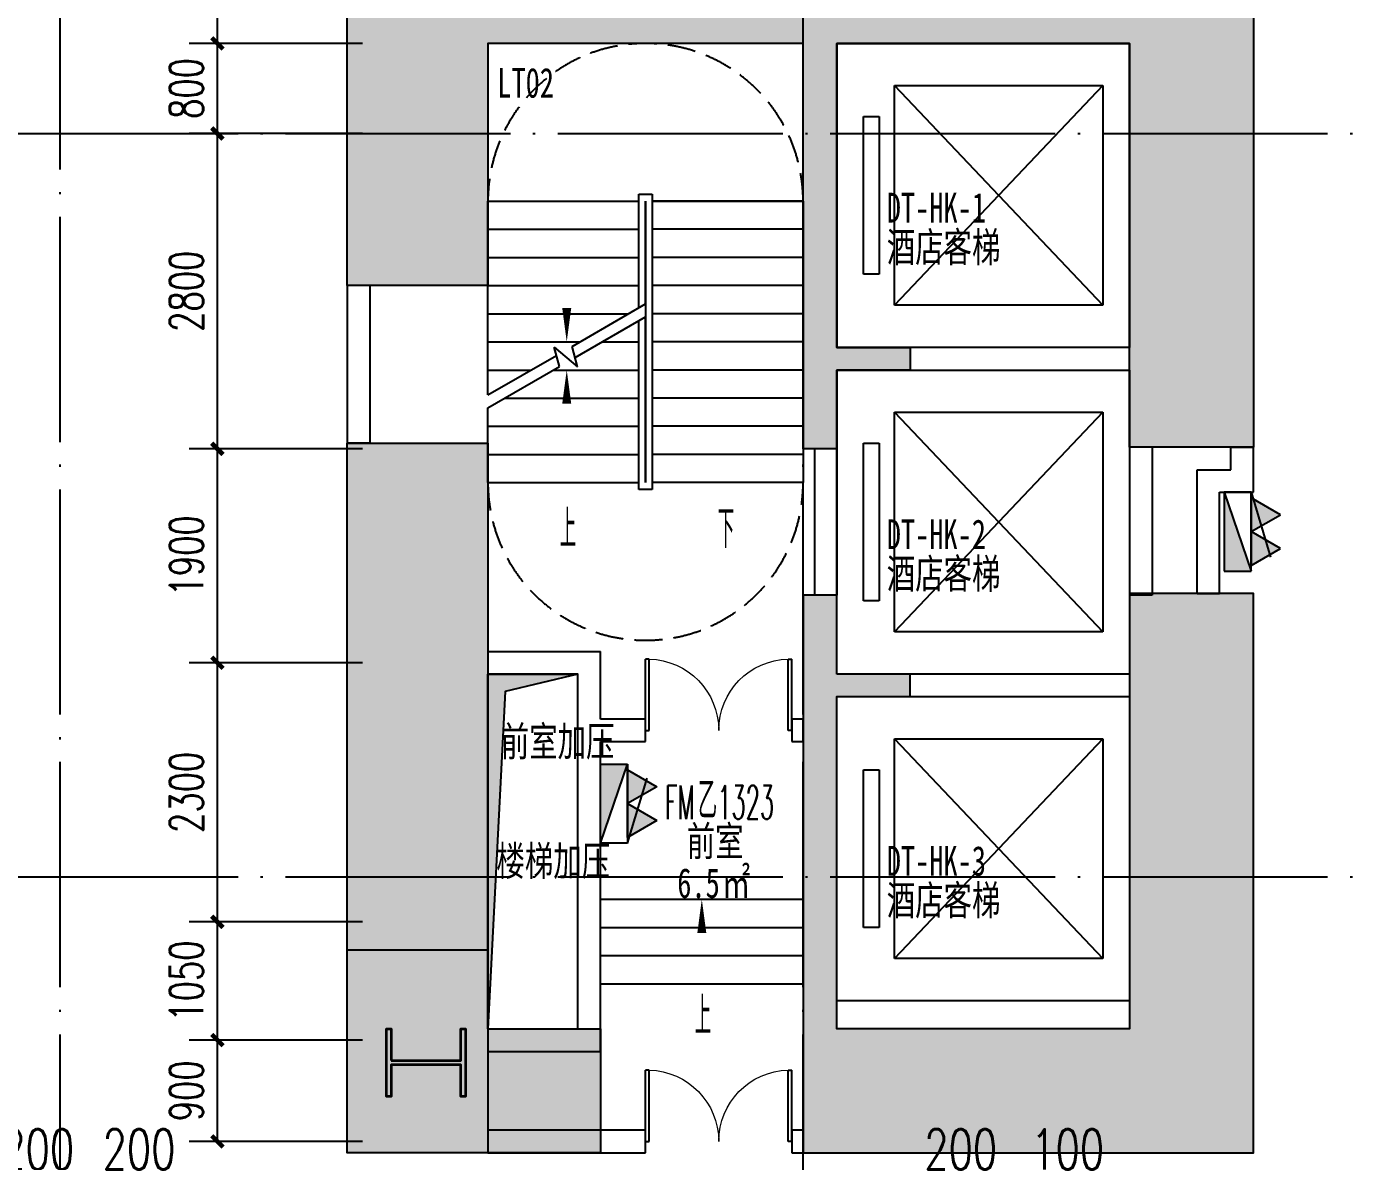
# Model space of a CAD drawing. Header units: millimetres. Extents: x 11476074 to 24729458, y -1239991 to 2813188.
# Drawn here: x 12584297 to 12596069, y 373185 to 383263 of the extents above; entities that cross this region are included whole.
import ezdxf

# ---------------------------------------------------------------- set-up
doc = ezdxf.new("R2010")
doc.units = ezdxf.units.MM
doc.header["$LTSCALE"] = 1000
doc.linetypes.add('DASH', pattern=[0.35, 0.25, -0.1])
doc.linetypes.add('DOTE', pattern=[2.42, 2, -0.2, 0.02, -0.2])
for name, color, linetype in [('#s-灭火器', 20, 'Continuous'), ('20230726 电气提资', 3, 'Continuous'), ('A-ANNO-DIMS', 3, 'Continuous'), ('A-ANNO-SYMB', 3, 'Continuous'), ('A-ANNO-TEXT', 7, 'Continuous'), ('A-AXIS', 18, 'DOTE'), ('A-FLOR-EVTR', 2, 'Continuous'), ('A-FLOR-STRS', 1, 'Continuous'), ('A-WALL', 5, 'Continuous'), ('DIM_SYMB', 3, 'Continuous'), ('DOOR_FIRE', 1, 'Continuous'), ('DOOR_FIRE_TEXT', 7, 'Continuous'), ('EQUIP_消火栓', 7, 'Continuous'), ('G-RCQ-CONLine', 5, 'Continuous'), ('G-RCZ-CONLine', 5, 'Continuous'), ('GZDI-J建筑-楼板开洞', 251, 'Continuous'), ('PUB_DIM', 3, 'Continuous'), ('PUB_HATCH', 8, 'Continuous'), ('PUB_TEXT', 7, 'Continuous'), ('STAIR', 2, 'Continuous'), ('排水沟', 133, 'Continuous')]:
    doc.layers.add(name, color=color, linetype=linetype)
doc.layers.add('钢柱', color=51, linetype='Continuous', lineweight=35)
doc.layers.get('20230726 电气提资').off()
doc.styles.add('_TCH_DIM', font='SIMPLEX.shx', dxfattribs={"width": 0.6, "bigfont": 'GBCBIG.shx'})
doc.styles.add('_TCH_DIM_T3', font='SIMPLEX', dxfattribs={"width": 0.705882, "bigfont": 'GBCBIG'})
doc.styles.add('_TCH_WINDOW', font='SIMPLEX', dxfattribs={"width": 0.7, "bigfont": 'GBCBIG'})
doc.styles.add('TITXV', font='', dxfattribs={"width": 0.7})
doc.styles.get('TITXV').set_extended_font_data('SimSun')
doc.dimstyles.new('_TCH_ARCH&&100', dxfattribs={"dimtxt": 297.5, "dimasz": 100, "dimexe": 250, "dimexo": 300, "dimgap": 126.25, "dimtad": 1, "dimdec": 0, "dimzin": 0, "dimdsep": 46, "dimtxsty": '_TCH_DIM_T3', "dimblk": 'ARCHTICK', "dimcen": 0.09, "dimclrt": 7, "dimazin": 2, "dimtfac": 1, "dimtdec": 0, "dimtix": 1, "dimtmove": 2, "dimatfit": 3, "dimfxl": 0, "dimtolj": 1, "dimtzin": 0, "dimarcsym": 0})
doc.dimstyles.new('_TCH_ARCH&&120', dxfattribs={"dimtxt": 357, "dimasz": 120, "dimexe": 300, "dimexo": 360, "dimgap": 151.5, "dimtad": 1, "dimdec": 0, "dimzin": 0, "dimdsep": 46, "dimtxsty": '_TCH_DIM_T3', "dimblk": 'ARCHTICK', "dimcen": 0.09, "dimclrt": 7, "dimazin": 2, "dimtfac": 1, "dimtdec": 0, "dimtix": 1, "dimtmove": 2, "dimatfit": 3, "dimfxl": 0, "dimtolj": 1, "dimtzin": 0, "dimarcsym": 0})

# ---------------------------------------------------------------- blocks, each defined once
blk = doc.blocks.new('A$C74AF65BF')
at = {"layer": 'PUB_HATCH'}
h = blk.add_hatch(color=256, dxfattribs=at)
h.dxf.hatch_style = 1
h.paths.add_polyline_path([(-7000, -4600), (-7000, -5400), (-5400, -5400), (-5400, -4600)])
h.paths.add_polyline_path([(-7000, -11200), (-7000, -12000), (-5400, -12000), (-5400, -11200)])
h.paths.add_polyline_path([(-7000, -17800), (-7000, -18600), (-5400, -18600), (-5400, -17800)])
h.paths.add_polyline_path([(9400, -33850), (9400, -32050), (10550, -32050), (10550, -33850)])
h.paths.add_polyline_path([(9400, -10950), (9400, -9150), (10550, -9150), (10550, -10950)])
h.paths.add_polyline_path([(22350, -33850), (22350, -32050), (23600, -32050), (23600, -33850)])
h.paths.add_polyline_path([(22350, -10950), (22350, -9150), (23600, -9150), (23600, -10950)])
h.paths.add_polyline_path([(-7000, -24400), (-7000, -25200), (-5400, -25200), (-5400, -24400)])
h.paths.add_polyline_path([(-7000, -31000), (-7000, -31800), (-5400, -31800), (-5400, -31000)])
h.paths.add_polyline_path([(-7000, -37600), (-7000, -38400), (-5400, -38400), (-5400, -37600)])
h.paths.add_polyline_path([(38400, -4600), (38400, -5400), (40000, -5400), (40000, -4600)])
h.paths.add_polyline_path([(38400, -11200), (38400, -12000), (40000, -12000), (40000, -11200)])
h.paths.add_polyline_path([(38400, -17800), (38400, -18600), (40000, -18600), (40000, -17800)])
h.paths.add_polyline_path([(38400, -24400), (38400, -25200), (40000, -25200), (40000, -24400)])
h.paths.add_polyline_path([(38400, -31000), (38400, -31800), (40000, -31800), (40000, -31000)])
h.paths.add_polyline_path([(38400, -37600), (38400, -38400), (40000, -38400), (40000, -37600)])
h.paths.add_polyline_path([(33400, -41900), (32600, -41900), (32600, -43500), (33400, -43500)])
h.paths.add_polyline_path([(26800, -41900), (26000, -41900), (26000, -43500), (26800, -43500)])
h.paths.add_polyline_path([(20200, -41900), (19400, -41900), (19400, -43500), (20200, -43500)])
h.paths.add_polyline_path([(13600, -41900), (12800, -41900), (12800, -43500), (13600, -43500)])
h.paths.add_polyline_path([(7000, -41900), (6200, -41900), (6200, -43500), (7000, -43500)])
h.paths.add_polyline_path([(400, -41900), (-400, -41900), (-400, -43500), (400, -43500)])
h.paths.add_polyline_path([(33400, 500), (32600, 500), (32600, -1100), (33400, -1100)])
h.paths.add_polyline_path([(26800, 500), (26000, 500), (26000, -1100), (26800, -1100)])
h.paths.add_polyline_path([(20200, 500), (19400, 500), (19400, -1100), (20200, -1100)])
h.paths.add_polyline_path([(13600, 500), (12800, 500), (12800, -1100), (13600, -1100)])
h.paths.add_polyline_path([(7000, 500), (6200, 500), (6200, -1100), (7000, -1100)])
h.paths.add_polyline_path([(10550, -28150), (9400, -28150), (9400, -29750), (10550, -29750)])
h.paths.add_polyline_path([(400, 500), (-400, 500), (-400, -1100), (400, -1100)])
h = blk.add_hatch(color=256, dxfattribs=at)
h.dxf.hatch_style = 1
h.paths.add_polyline_path([(25800, -10250), (29300, -10250), (29300, -12850), (30400, -12850), (30400, -9150), (25800, -9150)])
h.paths.add_polyline_path([(25100, -10250), (25100, -9150), (22350, -9150), (22350, -12850), (23600, -12850), (23600, -10250)])
h.paths.add_polyline_path([(6800, -32750), (3700, -32750), (3700, -29000), (2600, -29000), (2600, -33850), (6800, -33850)])
h.paths.add_polyline_path([(3700, -12850), (3700, -10250), (9400, -10250), (9400, -12850), (10550, -12850), (10550, -9150), (2600, -9150), (2600, -12850)])
h.paths.add_polyline_path([(4700, -26150), (3700, -26150), (3700, -27500), (2600, -27500), (2600, -22750), (3700, -22750), (3700, -25850), (4700, -25850)])
h.paths.add_polyline_path([(6800, -30400), (6800, -32750), (6500, -32750), (6500, -30400)], flags=17)
h.paths.add_polyline_path([(26700, -29600), (26700, -28900), (26400, -28900), (26400, -33850), (30400, -33850), (30400, -28885), (29300, -28885), (29300, -32750), (26700, -32750), (26700, -29800), (27350, -29800), (27350, -29600)])
h.paths.add_polyline_path([(22350, -19850), (23600, -19850), (23600, -19250), (30400, -19250), (30400, -15950), (29300, -15950), (29300, -18850), (23600, -18850), (23600, -15950), (22350, -15950)])
h.paths.add_polyline_path([(9400, -18950), (9400, -20950), (10550, -20950), (10550, -15950), (9400, -15950), (9400, -18550), (3700, -18550), (3700, -15950), (2600, -15950), (2600, -18950)])
h.paths.add_polyline_path([(9400, -32750), (9400, -31050), (10550, -31050), (10550, -33850), (8400, -33850), (8400, -32750)])
h.paths.add_polyline_path([(24600, -33850), (22350, -33850), (22350, -27550), (23600, -27550), (23600, -32750), (24600, -32750)])
h.paths.add_polyline_path([(6800, -29050), (6500, -29050), (6500, -25150), (6700, -25150), (6700, -25850), (9400, -25850), (9400, -22450), (10550, -22450), (10550, -26850), (9400, -26850), (9400, -26150), (6800, -26150)])
h.paths.add_polyline_path([(30400, -21950), (30400, -27585), (29300, -27585), (29300, -24000), (26700, -24000), (26700, -26700), (27350, -26700), (27350, -26900), (26700, -26900), (26700, -27600), (26400, -27600), (26400, -24000), (23600, -24000), (23600, -26150), (22350, -26150), (22350, -21550), (23600, -21550), (23600, -23700), (29300, -23700), (29300, -21950)])
at = {"layer": 'G-RCQ-CONLine', "linetype": 'Continuous'}
blk.add_lwpolyline([(30400, -21950), (30400, -27585), (29300, -27585), (29300, -24000), (26700, -24000), (26700, -26700), (27350, -26700), (27350, -26900), (26700, -26900), (26700, -27600), (26400, -27600), (26400, -24000), (23600, -24000), (23600, -26150), (22350, -26150), (22350, -21550), (23600, -21550), (23600, -23700), (29300, -23700), (29300, -21950), (30400, -21950)], dxfattribs=at)
at = {"layer": 'G-RCQ-CONLine'}
blk.add_lwpolyline([(24600, -33850), (22350, -33850), (22350, -27550), (23600, -27550), (23600, -32750), (24600, -32750), (24600, -33850)], dxfattribs=at)
at = {"layer": 'G-RCQ-CONLine', "linetype": 'Continuous'}
blk.add_lwpolyline([(26700, -29600), (26700, -28900), (26400, -28900), (26400, -33850), (30400, -33850), (30400, -28885), (29300, -28885), (29300, -32750), (26700, -32750), (26700, -29800), (27350, -29800), (27350, -29600)], close=True, dxfattribs=at)
at = {"layer": 'G-RCZ-CONLine', "color": 2}
blk.add_lwpolyline([(22350, -33850), (22350, -32050), (23600, -32050), (23600, -33850)], close=True, dxfattribs=at)
at = {"layer": '钢柱', "color": 2}
blk.add_lwpolyline([(22740, -33030), (23360, -33030), (23360, -32750), (23400, -32750), (23400, -33350), (23360, -33350), (23360, -33070), (22740, -33070), (22740, -33350), (22700, -33350), (22700, -32750), (22740, -32750)], close=True, dxfattribs=at)
blk = doc.blocks.new('灭火器')
at = {"layer": '#s-灭火器', "ltscale": 1000}
for points in [[(292444, 59707), (292144, 59707), (292294, 59447)], [(292744, 59707), (292444, 59707), (292594, 59447)]]:
    blk.add_hatch(color=256, dxfattribs=at).paths.add_polyline_path(points)
for points in [[(292294, 59447), (292444, 59707), (292144, 59707)], [(292594, 59447), (292744, 59707), (292444, 59707)]]:
    blk.add_lwpolyline(points, close=True, dxfattribs=at)
blk = doc.blocks.new('$TWTSYS$00000508')
for p, q in [((-0.5, 0.5), (0.324, 1.224)), ((-0.5, 0.5), (-0.5, -0.5)), ((-0.5, -0.5), (0.5, 0.5)), ((0.5, 0.5), (-0.5, 0.5)), ((0.5, -0.5), (0.5, 0.5)), ((-0.5, -0.5), (0.5, -0.5))]:
    blk.add_line(p, q)
blk.add_solid([(0.5, -0.5), (0.5, 0.5), (-0.5, -0.5)])
blk = doc.blocks.new('消火栓')
at = {"layer": '#s-灭火器', "rotation": 180}
blk.add_blockref('灭火器', (12864422, 734932), dxfattribs=at)
at = {"layer": 'EQUIP_消火栓', "xscale": 700, "yscale": 240, "zscale": 700}
blk.add_blockref('$TWTSYS$00000508', (12571978, 675105), dxfattribs=at)
blk = doc.blocks.new('A$C747B5AC2')
at = {"rotation": 270}
blk.add_blockref('消火栓', (-601575, 12307897), dxfattribs=at)
at = {"xscale": -1, "rotation": 270}
blk.add_blockref('消火栓', (-607115, -12838474), dxfattribs=at)
blk = doc.blocks.new('qlzw')
at = {"layer": 'A-AXIS'}
for p, q in [((12451166.8, 979989.8, 0), (12451166.8, 1082989.8)), ((12457766.8, 979989.8, 0), (12457766.8, 1082989.8)), ((12416866.8, 1014189.8), (12486866.8, 1014189.8)), ((12416866.8, 1007589.8), (12486866.8, 1007589.8))]:
    blk.add_line(p, q, dxfattribs=at)
blk = doc.blocks.new('_ArchTick')
at = {"color": 0, "linetype": 'ByBlock', "const_width": 0.4}
blk.add_lwpolyline([(-0.5, -0.5), (0.5, 0.5)], dxfattribs=at)
blk = doc.blocks.new('*D5019')
at = {"layer": 'Defpoints', "color": 0, "transparency": 16777216}
for p in [(12584497, 372543), (12584297, 371563), (12584497, 371563)]:
    blk.add_point(p, dxfattribs=at)
at = {"layer": 'PUB_DIM', "color": 0, "lineweight": -2, "transparency": 16777216}
for p, q in [((12584297, 371923), (12584297, 372843)), ((12584497, 371923), (12584497, 372843)), ((12584297, 372543), (12584177, 372543)), ((12584297, 372543), (12584497, 372543)), ((12584497, 372543), (12584617, 372543))]:
    blk.add_line(p, q, dxfattribs=at)
at = {"layer": 'PUB_DIM', "color": 0, "lineweight": -2, "transparency": 16777216, "xscale": 120, "yscale": 120, "zscale": 120}
blk.add_blockref('_ArchTick', (12584297, 372543), dxfattribs=at)
at = {"layer": 'PUB_DIM', "color": 0, "lineweight": -2, "transparency": 16777216, "xscale": 120, "yscale": 120, "zscale": 120, "rotation": 180}
blk.add_blockref('_ArchTick', (12584497, 372543), dxfattribs=at)
at = {"layer": 'PUB_DIM', "color": 7, "transparency": 16777216, "insert": (12584397, 373293), "char_height": 357, "attachment_point": 5, "style": '_TCH_DIM_T3'}
blk.add_mtext('\\A1;200', dxfattribs=at)
blk = doc.blocks.new('*D5021')
at = {"layer": 'Defpoints', "color": 0, "transparency": 16777216}
for p in [(12585397, 372543), (12585197, 371563), (12585397, 371563)]:
    blk.add_point(p, dxfattribs=at)
at = {"layer": 'PUB_DIM', "color": 0, "lineweight": -2, "transparency": 16777216}
for p, q in [((12585197, 371923), (12585197, 372843)), ((12585397, 371923), (12585397, 372843)), ((12585197, 372543), (12585077, 372543)), ((12585197, 372543), (12585397, 372543)), ((12585397, 372543), (12585517, 372543))]:
    blk.add_line(p, q, dxfattribs=at)
at = {"layer": 'PUB_DIM', "color": 0, "lineweight": -2, "transparency": 16777216, "xscale": 120, "yscale": 120, "zscale": 120}
blk.add_blockref('_ArchTick', (12585197, 372543), dxfattribs=at)
at = {"layer": 'PUB_DIM', "color": 0, "lineweight": -2, "transparency": 16777216, "xscale": 120, "yscale": 120, "zscale": 120, "rotation": 180}
blk.add_blockref('_ArchTick', (12585397, 372543), dxfattribs=at)
at = {"layer": 'PUB_DIM', "color": 7, "transparency": 16777216, "insert": (12585297, 373293), "char_height": 357, "attachment_point": 5, "style": '_TCH_DIM_T3'}
blk.add_mtext('\\A1;200', dxfattribs=at)
blk = doc.blocks.new('*D5029')
at = {"layer": 'Defpoints', "color": 0, "transparency": 16777216}
for p in [(12592697, 372543), (12592497, 371563), (12592697, 371563)]:
    blk.add_point(p, dxfattribs=at)
at = {"layer": 'PUB_DIM', "color": 0, "lineweight": -2, "transparency": 16777216}
for p, q in [((12592497, 371923), (12592497, 372843)), ((12592697, 371923), (12592697, 372843)), ((12592497, 372543), (12592377, 372543)), ((12592497, 372543), (12592697, 372543)), ((12592697, 372543), (12592817, 372543))]:
    blk.add_line(p, q, dxfattribs=at)
at = {"layer": 'PUB_DIM', "color": 0, "lineweight": -2, "transparency": 16777216, "xscale": 120, "yscale": 120, "zscale": 120}
blk.add_blockref('_ArchTick', (12592497, 372543), dxfattribs=at)
at = {"layer": 'PUB_DIM', "color": 0, "lineweight": -2, "transparency": 16777216, "xscale": 120, "yscale": 120, "zscale": 120, "rotation": 180}
blk.add_blockref('_ArchTick', (12592697, 372543), dxfattribs=at)
at = {"layer": 'PUB_DIM', "color": 7, "transparency": 16777216, "insert": (12592597, 373293), "char_height": 357, "attachment_point": 5, "style": '_TCH_DIM_T3'}
blk.add_mtext('\\A1;200', dxfattribs=at)
blk = doc.blocks.new('*D5031')
at = {"layer": 'Defpoints', "color": 0, "transparency": 16777216}
for p in [(12593597, 372543), (12593497, 371563), (12593597, 371563)]:
    blk.add_point(p, dxfattribs=at)
at = {"layer": 'PUB_DIM', "color": 0, "lineweight": -2, "transparency": 16777216}
for p, q in [((12593497, 371923), (12593497, 372843)), ((12593597, 371923), (12593597, 372843)), ((12593497, 372543), (12593377, 372543)), ((12593497, 372543), (12593597, 372543)), ((12593597, 372543), (12593717, 372543))]:
    blk.add_line(p, q, dxfattribs=at)
at = {"layer": 'PUB_DIM', "color": 0, "lineweight": -2, "transparency": 16777216, "xscale": 120, "yscale": 120, "zscale": 120}
blk.add_blockref('_ArchTick', (12593497, 372543), dxfattribs=at)
at = {"layer": 'PUB_DIM', "color": 0, "lineweight": -2, "transparency": 16777216, "xscale": 120, "yscale": 120, "zscale": 120, "rotation": 180}
blk.add_blockref('_ArchTick', (12593597, 372543), dxfattribs=at)
at = {"layer": 'PUB_DIM', "color": 7, "transparency": 16777216, "insert": (12593547, 373293), "char_height": 357, "attachment_point": 5, "style": '_TCH_DIM_T3'}
blk.add_mtext('\\A1;100', dxfattribs=at)
blk = doc.blocks.new('*D5277')
at = {"layer": 'A-ANNO-DIMS', "color": 0, "lineweight": -2, "transparency": 16777216}
for p, q in [((12587281, 374263), (12585743, 374263)), ((12585993, 373363), (12585993, 374263)), ((12587281, 373363), (12585743, 373363))]:
    blk.add_line(p, q, dxfattribs=at)
at = {"layer": 'Defpoints', "color": 0, "transparency": 16777216}
for p in [(12585993, 374263), (12587581, 374263), (12587581, 373363)]:
    blk.add_point(p, dxfattribs=at)
at = {"layer": 'A-ANNO-DIMS', "color": 0, "lineweight": -2, "transparency": 16777216, "xscale": 100, "yscale": 100, "zscale": 100}
for p, rotation in [((12585993, 374263), 90), ((12585993, 373363), 270)]:
    blk.add_blockref('_ArchTick', p, dxfattribs=dict(at, rotation=rotation))
at = {"layer": 'A-ANNO-DIMS', "color": 7, "transparency": 16777216, "insert": (12585718, 373813), "char_height": 297.5, "attachment_point": 5, "rotation": 90, "style": '_TCH_DIM_T3'}
blk.add_mtext('\\A1;900', dxfattribs=at)
blk = doc.blocks.new('*D5278')
at = {"layer": 'A-ANNO-DIMS', "color": 0, "lineweight": -2, "transparency": 16777216}
for p, q in [((12587281, 375313), (12585743, 375313)), ((12585993, 374263), (12585993, 375313)), ((12587281, 374263), (12585743, 374263))]:
    blk.add_line(p, q, dxfattribs=at)
at = {"layer": 'Defpoints', "color": 0, "transparency": 16777216}
for p in [(12585993, 375313), (12587581, 375313), (12587581, 374263)]:
    blk.add_point(p, dxfattribs=at)
at = {"layer": 'A-ANNO-DIMS', "color": 0, "lineweight": -2, "transparency": 16777216, "xscale": 100, "yscale": 100, "zscale": 100}
for p, rotation in [((12585993, 375313), 90), ((12585993, 374263), 270)]:
    blk.add_blockref('_ArchTick', p, dxfattribs=dict(at, rotation=rotation))
at = {"layer": 'A-ANNO-DIMS', "color": 7, "transparency": 16777216, "insert": (12585718, 374788), "char_height": 297.5, "attachment_point": 5, "rotation": 90, "style": '_TCH_DIM_T3'}
blk.add_mtext('\\A1;1050', dxfattribs=at)
blk = doc.blocks.new('*D5279')
at = {"layer": 'A-ANNO-DIMS', "color": 0, "lineweight": -2, "transparency": 16777216}
for p, q in [((12587281, 377613), (12585743, 377613)), ((12585993, 375313), (12585993, 377613)), ((12587281, 375313), (12585743, 375313))]:
    blk.add_line(p, q, dxfattribs=at)
at = {"layer": 'Defpoints', "color": 0, "transparency": 16777216}
for p in [(12585993, 377613), (12587581, 377613), (12587581, 375313)]:
    blk.add_point(p, dxfattribs=at)
at = {"layer": 'A-ANNO-DIMS', "color": 0, "lineweight": -2, "transparency": 16777216, "xscale": 100, "yscale": 100, "zscale": 100}
for p, rotation in [((12585993, 377613), 90), ((12585993, 375313), 270)]:
    blk.add_blockref('_ArchTick', p, dxfattribs=dict(at, rotation=rotation))
at = {"layer": 'A-ANNO-DIMS', "color": 7, "transparency": 16777216, "insert": (12585718, 376463), "char_height": 297.5, "attachment_point": 5, "rotation": 90, "style": '_TCH_DIM_T3'}
blk.add_mtext('\\A1;2300', dxfattribs=at)
blk = doc.blocks.new('*D5280')
at = {"layer": 'A-ANNO-DIMS', "color": 0, "lineweight": -2, "transparency": 16777216}
for p, q in [((12587281, 379513), (12585743, 379513)), ((12585993, 377613), (12585993, 379513)), ((12587281, 377613), (12585743, 377613))]:
    blk.add_line(p, q, dxfattribs=at)
at = {"layer": 'Defpoints', "color": 0, "transparency": 16777216}
for p in [(12585993, 379513), (12587581, 379513), (12587581, 377613)]:
    blk.add_point(p, dxfattribs=at)
at = {"layer": 'A-ANNO-DIMS', "color": 0, "lineweight": -2, "transparency": 16777216, "xscale": 100, "yscale": 100, "zscale": 100}
for p, rotation in [((12585993, 379513), 90), ((12585993, 377613), 270)]:
    blk.add_blockref('_ArchTick', p, dxfattribs=dict(at, rotation=rotation))
at = {"layer": 'A-ANNO-DIMS', "color": 7, "transparency": 16777216, "insert": (12585718, 378563), "char_height": 297.5, "attachment_point": 5, "rotation": 90, "style": '_TCH_DIM_T3'}
blk.add_mtext('\\A1;1900', dxfattribs=at)
blk = doc.blocks.new('*D5281')
at = {"layer": 'A-ANNO-DIMS', "color": 0, "lineweight": -2, "transparency": 16777216}
for p, q in [((12587281, 382313), (12585743, 382313)), ((12585993, 379513), (12585993, 382313)), ((12587281, 379513), (12585743, 379513))]:
    blk.add_line(p, q, dxfattribs=at)
at = {"layer": 'Defpoints', "color": 0, "transparency": 16777216}
for p in [(12585993, 382313), (12587581, 382313), (12587581, 379513)]:
    blk.add_point(p, dxfattribs=at)
at = {"layer": 'A-ANNO-DIMS', "color": 0, "lineweight": -2, "transparency": 16777216, "xscale": 100, "yscale": 100, "zscale": 100}
for p, rotation in [((12585993, 382313), 90), ((12585993, 379513), 270)]:
    blk.add_blockref('_ArchTick', p, dxfattribs=dict(at, rotation=rotation))
at = {"layer": 'A-ANNO-DIMS', "color": 7, "transparency": 16777216, "insert": (12585718, 380913), "char_height": 297.5, "attachment_point": 5, "rotation": 90, "style": '_TCH_DIM_T3'}
blk.add_mtext('\\A1;2800', dxfattribs=at)
blk = doc.blocks.new('*D5282')
at = {"layer": 'A-ANNO-DIMS', "color": 0, "lineweight": -2, "transparency": 16777216}
for p, q in [((12587281, 383113), (12585743, 383113)), ((12585993, 382313), (12585993, 383113)), ((12587281, 382313), (12585743, 382313))]:
    blk.add_line(p, q, dxfattribs=at)
at = {"layer": 'Defpoints', "color": 0, "transparency": 16777216}
for p in [(12585993, 383113), (12587581, 383113), (12587581, 382313)]:
    blk.add_point(p, dxfattribs=at)
at = {"layer": 'A-ANNO-DIMS', "color": 0, "lineweight": -2, "transparency": 16777216, "xscale": 100, "yscale": 100, "zscale": 100}
for p, rotation in [((12585993, 383113), 90), ((12585993, 382313), 270)]:
    blk.add_blockref('_ArchTick', p, dxfattribs=dict(at, rotation=rotation))
at = {"layer": 'A-ANNO-DIMS', "color": 7, "transparency": 16777216, "insert": (12585718, 382713), "char_height": 297.5, "attachment_point": 5, "rotation": 90, "style": '_TCH_DIM_T3'}
blk.add_mtext('\\A1;800', dxfattribs=at)
blk = doc.blocks.new('*D5283')
at = {"layer": 'A-ANNO-DIMS', "color": 0, "lineweight": -2, "transparency": 16777216}
for p, q in [((12587281, 385163), (12585743, 385163)), ((12585993, 383113), (12585993, 385163)), ((12587281, 383113), (12585743, 383113))]:
    blk.add_line(p, q, dxfattribs=at)
at = {"layer": 'Defpoints', "color": 0, "transparency": 16777216}
for p in [(12585993, 385163), (12587581, 385163), (12587581, 383113)]:
    blk.add_point(p, dxfattribs=at)
at = {"layer": 'A-ANNO-DIMS', "color": 0, "lineweight": -2, "transparency": 16777216, "xscale": 100, "yscale": 100, "zscale": 100}
for p, rotation in [((12585993, 385163), 90), ((12585993, 383113), 270)]:
    blk.add_blockref('_ArchTick', p, dxfattribs=dict(at, rotation=rotation))
at = {"layer": 'A-ANNO-DIMS', "color": 7, "transparency": 16777216, "insert": (12585718, 384138), "char_height": 297.5, "attachment_point": 5, "rotation": 90, "style": '_TCH_DIM_T3'}
blk.add_mtext('\\A1;2050', dxfattribs=at)
blk = doc.blocks.new('$DorLib2D$00000002')
for p, q in [((-0.5, 0), (-0.5, 0.4875)), ((-0.475, 0.4875), (-0.5, 0.4875)), ((-0.475, 0), (-0.475, 0.4875)), ((0.475, 0), (0.475, 0.4875)), ((0.475, 0.4875), (0.5, 0.4875)), ((0.5, 0), (0.5, 0.4875)), ((-0.5, 0), (-0.475, 0)), ((0.5, 0), (0.475, 0))]:
    blk.add_line(p, q)
at = {"lineweight": 13}
for centre, start, end in [((-0.4875, 0), 0, 88.53072), ((0.4875, 0), 91.46928, 180)]:
    blk.add_arc(centre, 0.4875, start, end, dxfattribs=at)

msp = doc.modelspace()

# ---------------------------------------------------------------- hatches: boundary and pattern name
at = {"layer": 'GZDI-J建筑-楼板开洞'}
h = msp.add_hatch(color=256, dxfattribs=at)
h.dxf.hatch_style = 1
h.paths.add_polyline_path([(12588396.8, 374363.2), (12588396.8, 377513.2), (12589196.8, 377513.2), (12588550.3, 377358.3)])

# ---------------------------------------------------------------- linework, layer by layer
at = {"layer": 'A-ANNO-SYMB'}
msp.add_lwpolyline([(12590296.8, 374763.2, 0, 0, 0), (12590296.8, 375513.2, 0, 80, 0), (12590296.8, 375213.2, 0, 0, 0)], format="xyseb", dxfattribs=at)
at = {"layer": 'A-FLOR-EVTR'}
for p, q in [((12592009.3, 382738.2), (12593859.3, 382738.2)), ((12592009.3, 380788.2), (12592009.3, 382738.2)), ((12592009.3, 382738.2), (12593859.3, 380788.2)), ((12593859.3, 382738.2), (12592009.3, 380788.2)), ((12593859.3, 382738.2), (12593859.3, 380788.2)), ((12591734.3, 382463.2), (12591871.8, 382463.2)), ((12591734.3, 381063.2), (12591734.3, 382463.2)), ((12591871.8, 382463.2), (12591871.8, 381063.2)), ((12591871.8, 381063.2), (12591734.3, 381063.2)), ((12593859.3, 380788.2), (12592009.3, 380788.2)), ((12592009.3, 379838.2), (12593859.3, 379838.2)), ((12592009.3, 377888.2), (12592009.3, 379838.2)), ((12592009.3, 379838.2), (12593859.3, 377888.2)), ((12593859.3, 379838.2), (12592009.3, 377888.2)), ((12593859.3, 379838.2), (12593859.3, 377888.2)), ((12591734.3, 379563.2), (12591871.8, 379563.2)), ((12591734.3, 378163.2), (12591734.3, 379563.2)), ((12591871.8, 379563.2), (12591871.8, 378163.2)), ((12591871.8, 378163.2), (12591734.3, 378163.2)), ((12593859.3, 377888.2), (12592009.3, 377888.2)), ((12592009.3, 376938.2), (12593859.3, 376938.2)), ((12592009.3, 374988.2), (12592009.3, 376938.2)), ((12592009.3, 376938.2), (12593859.3, 374988.2)), ((12593859.3, 376938.2), (12592009.3, 374988.2)), ((12593859.3, 376938.2), (12593859.3, 374988.2)), ((12591734.3, 376663.2), (12591871.8, 376663.2)), ((12591734.3, 375263.2), (12591734.3, 376663.2)), ((12591871.8, 376663.2), (12591871.8, 375263.2)), ((12591871.8, 375263.2), (12591734.3, 375263.2)), ((12593859.3, 374988.2), (12592009.3, 374988.2))]:
    msp.add_line(p, q, dxfattribs=at)
for points in [[(12591496.8, 380413.2), (12591496.8, 383113.2), (12594096.8, 383113.2), (12594096.8, 380413.2)], [(12591496.8, 377513.2), (12591496.8, 380213.2), (12594096.8, 380213.2), (12594096.8, 377513.2)], [(12591496.8, 374613.2), (12591496.8, 377313.2), (12594096.8, 377313.2), (12594096.8, 374613.2)]]:
    msp.add_lwpolyline(points, close=True, dxfattribs=at)
at = {"layer": 'A-FLOR-STRS', "color": 9, "linetype": 'DASH'}
for centre, start, end in [((12589796.8, 381713.2), 0, 180), ((12589796.8, 381713.2), 0, 180), ((12589796.8, 379213.2), 180, 0)]:
    msp.add_arc(centre, 1400, start, end, dxfattribs=at)
at = {"layer": 'A-WALL'}
for p, q in [((12587146.8, 380963.2), (12587146.8, 379563.2)), ((12587346.8, 380963.2), (12587146.8, 380963.2)), ((12587346.8, 380963.2), (12587346.8, 379563.2)), ((12587346.8, 379563.2), (12587146.8, 379563.2)), ((12591296.8, 379513.2), (12591296.8, 378213.2)), ((12591496.8, 379513.2), (12591296.8, 379513.2)), ((12591496.8, 379513.2), (12591496.8, 378213.2)), ((12594096.8, 379528.2), (12594096.8, 378213.2)), ((12594296.8, 379528.2), (12594096.8, 379528.2)), ((12594296.8, 379528.2), (12594296.8, 378213.2)), ((12594996.8, 379328.2), (12594996.8, 379528.2)), ((12594996.8, 379528.2), (12595196.8, 379528.2)), ((12595196.8, 379128.2), (12595196.8, 379528.2)), ((12594696.8, 378228.2), (12594696.8, 379328.2)), ((12594696.8, 379328.2), (12594996.8, 379328.2)), ((12594896.8, 378228.2), (12594896.8, 379128.2)), ((12594896.8, 379128.2), (12595196.8, 379128.2)), ((12594696.8, 378228.2), (12594896.8, 378228.2)), ((12591496.8, 378213.2), (12591296.8, 378213.2)), ((12594296.8, 378213.2), (12594096.8, 378213.2)), ((12588396.8, 377713.2), (12589396.8, 377713.2)), ((12588396.8, 377713.2), (12588396.8, 377513.2)), ((12589396.8, 377113.2), (12589396.8, 377713.2)), ((12588396.8, 377513.2), (12589196.8, 377513.2)), ((12589196.8, 377013.2), (12589196.8, 377513.2)), ((12589796.8, 377113.2), (12589396.8, 377113.2)), ((12589796.8, 376913.2), (12589796.8, 377113.2)), ((12591196.8, 377113.2), (12591096.8, 377113.2)), ((12591096.8, 377113.2), (12591096.8, 376913.2)), ((12591196.8, 376913.2), (12591196.8, 377113.2)), ((12589196.8, 374363.2), (12589196.8, 377013.2)), ((12589396.8, 376913.2), (12589796.8, 376913.2)), ((12589396.8, 374163.2), (12589396.8, 376913.2)), ((12591096.8, 376913.2), (12591196.8, 376913.2)), ((12588396.8, 374363.2), (12589196.8, 374363.2)), ((12588396.8, 374363.2), (12588396.8, 374163.2)), ((12588396.8, 374163.2), (12589396.8, 374163.2)), ((12589796.8, 373463.2), (12588396.8, 373463.2)), ((12588396.8, 373463.2), (12588396.8, 373263.2)), ((12589796.8, 373263.2), (12589796.8, 373463.2)), ((12591196.8, 373463.2), (12591096.8, 373463.2)), ((12591096.8, 373463.2), (12591096.8, 373263.2)), ((12591196.8, 373263.2), (12591196.8, 373463.2)), ((12588396.8, 373263.2), (12589796.8, 373263.2)), ((12591096.8, 373263.2), (12591196.8, 373263.2))]:
    msp.add_line(p, q, dxfattribs=at)
at = {"layer": 'DIM_SYMB'}
for points in [[(12590496.8, 379088.2, 0, 0, 0), (12590496.8, 382413.2, 0, 0, 0), (12589096.8, 382413.2, 0, 0, 0), (12589096.8, 380463.2, 0, 80, 0), (12589096.8, 380763.2, 0, 0, 0)], [(12589096.8, 379088.2, 0, 0, 0), (12589096.8, 380213.2, 0, 80, 0), (12589096.8, 379913.2, 0, 0, 0)]]:
    msp.add_lwpolyline(points, format="xyseb", dxfattribs=at)
at = {"layer": 'GZDI-J建筑-楼板开洞', "color": 30}
for points in [[(12589196.8, 377513.2), (12588396.8, 377513.2), (12588396.8, 374363.2), (12589196.8, 374363.2)], [(12588396.8, 374363.2), (12588396.8, 377513.2), (12589196.8, 377513.2), (12588550.3, 377358.3)]]:
    msp.add_lwpolyline(points, close=True, dxfattribs=at)
at = {"layer": 'STAIR'}
for p, q in [((12591196.8, 383113.2), (12588396.8, 383113.2)), ((12588396.8, 383113.2), (12588396.8, 381713.2)), ((12591196.8, 381713.2), (12591196.8, 383113.2)), ((12589736.8, 380765.5), (12589736.8, 381773.2)), ((12589736.8, 381773.2), (12589856.8, 381773.2)), ((12589856.8, 381773.2), (12589856.8, 379153.2)), ((12588396.8, 379991.8), (12588396.8, 381713.2)), ((12588396.8, 381713.2), (12589736.8, 381713.2)), ((12588396.8, 381713.2), (12589736.8, 381713.2)), ((12589796.8, 380800.1), (12589796.8, 381713.2)), ((12589796.8, 381713.2), (12589796.8, 379213.2)), ((12589796.8, 380800.1), (12589796.8, 381713.2)), ((12589796.8, 381713.2), (12589796.8, 381713.2)), ((12589796.8, 381713.2), (12589796.8, 380800.1)), ((12591196.8, 381713.2), (12589856.8, 381713.2)), ((12589856.8, 381713.2), (12591196.8, 381713.2)), ((12591196.8, 381713.2), (12591196.8, 379213.2)), ((12588396.8, 381463.2), (12589736.8, 381463.2)), ((12591196.8, 381463.2), (12589856.8, 381463.2)), ((12588396.8, 381213.2), (12589736.8, 381213.2)), ((12591196.8, 381213.2), (12589856.8, 381213.2)), ((12588396.8, 380963.2), (12589736.8, 380963.2)), ((12591196.8, 380963.2), (12589856.8, 380963.2)), ((12588396.8, 380713.2), (12589646.3, 380713.2)), ((12589143.9, 380423.2), (12589796.8, 380800.1)), ((12591196.8, 380713.2), (12589856.8, 380713.2)), ((12589170.7, 380323.2), (12589796.8, 380684.6)), ((12589736.8, 379153.2), (12589736.8, 380650)), ((12589796.8, 379213.2), (12589796.8, 380684.6)), ((12589796.8, 379213.2), (12589796.8, 380684.6)), ((12589796.8, 380684.6), (12589796.8, 379213.2)), ((12588396.8, 380463.2), (12589213.3, 380463.2)), ((12589413.3, 380463.2), (12589736.8, 380463.2)), ((12591196.8, 380463.2), (12589856.8, 380463.2)), ((12588396.8, 379991.8), (12589005.6, 380343.3)), ((12589032.4, 380243.3), (12588986.2, 380415.6)), ((12588986.2, 380415.6), (12589192.3, 380242.8)), ((12589192.3, 380242.8), (12589143.9, 380423.2)), ((12588396.8, 379876.3), (12589032.4, 380243.3)), ((12588396.8, 380213.2), (12588780.3, 380213.2)), ((12588980.3, 380213.2), (12589736.8, 380213.2)), ((12591196.8, 380213.2), (12589856.8, 380213.2)), ((12588396.8, 379213.2), (12588396.8, 379876.3)), ((12588547.3, 379963.2), (12589736.8, 379963.2)), ((12591196.8, 379963.2), (12589856.8, 379963.2)), ((12588396.8, 379713.2), (12589736.8, 379713.2)), ((12591196.8, 379713.2), (12589856.8, 379713.2)), ((12588396.8, 379463.2), (12589736.8, 379463.2)), ((12591196.8, 379463.2), (12589856.8, 379463.2)), ((12588396.8, 379213.2), (12589736.8, 379213.2)), ((12589796.8, 379213.2), (12589796.8, 379213.2)), ((12589796.8, 379213.2), (12589796.8, 379213.2)), ((12591196.8, 379213.2), (12589856.8, 379213.2)), ((12589856.8, 379153.2), (12589736.8, 379153.2)), ((12589396.8, 374763.2), (12589396.8, 375513.2)), ((12589396.8, 375513.2), (12591196.8, 375513.2)), ((12591196.8, 374763.2), (12591196.8, 375513.2)), ((12589396.8, 375263.2), (12591196.8, 375263.2)), ((12589396.8, 375013.2), (12591196.8, 375013.2)), ((12589396.8, 374763.2), (12591196.8, 374763.2))]:
    msp.add_line(p, q, dxfattribs=at)

# ---------------------------------------------------------------- block references
at = {"layer": '20230726 电气提资'}
msp.add_blockref('A$C747B5AC2', (12521526.8, 642859), dxfattribs=at)
at = {"layer": 'DOOR_FIRE', "xscale": -1300, "yscale": 1300, "zscale": 200}
for p in [(12590446.8, 377013.2), (12590446.8, 373363.2)]:
    msp.add_blockref('$DorLib2D$00000002', p, dxfattribs=at)
at = {"layer": 'G-RCZ-CONLine', "ltscale": 10}
msp.add_blockref('A$C74AF65BF', (12564796.8, 407113.2), dxfattribs=at)
at = {"layer": '排水沟'}
msp.add_blockref('qlzw', (133430, -631876.5), dxfattribs=at)

# ---------------------------------------------------------------- texts
at = {"layer": 'A-ANNO-TEXT'}
for s, height, style, width, p in [('LT02', 264.35, 'TITXV', 0.7, (12588480, 382631.9)), ('DT-HK-1', 264.35, 'TITXV', 0.7, (12591940, 381522.5)), ('酒店客梯', 264.35, 'TITXV', 0.7, (12591940, 381172.3)), ('DT-HK-2', 264.35, 'TITXV', 0.7, (12591940, 378622.5)), ('酒店客梯', 264.35, 'TITXV', 0.7, (12591940, 378272.3)), ('前室加压', 264.35, 'TITXV', 0.7, (12588511.3, 376783.3)), ('前室', 264.35, 'TITXV', 0.7, (12590163, 375897.7)), ('楼梯加压', 264.35, 'TITXV', 0.7, (12588472.4, 375722)), ('DT-HK-3', 264.35, 'TITXV', 0.7, (12591940, 375722.5)), ('6.5', 264.35, 'TITXV', 0.7, (12590078.9, 375525.7)), ('㎡', 264.3, 'TITXV', 0.7, (12590475.9, 375525.7)), ('酒店客梯', 264.35, 'TITXV', 0.7, (12591940, 375372.3)), ('上', 337.6, '_TCH_DIM', 0.6, (12590234.3, 374308.2))]:
    msp.add_text(s, height=height, dxfattribs=dict(at, style=style, width=width)).set_placement(p)
at = {"layer": 'DOOR_FIRE_TEXT', "style": '_TCH_WINDOW'}
for s, height, width, p in [('FM', 297.5, 0.494118, (12589968.8, 376225.7)), ('乙', 337.6, 0.7, (12590262.8, 376225.7)), ('1323', 297.5, 0.494118, (12590434.8, 376225.7))]:
    msp.add_text(s, height=height, dxfattribs=dict(at, width=width)).set_placement(p)
at = {"layer": 'PUB_TEXT', "style": '_TCH_DIM', "width": 0.6}
for s, p in [('上', (12589034.3, 378633.2)), ('下', (12590439.8, 378633.2))]:
    msp.add_text(s, height=337.6, dxfattribs=at).set_placement(p)

# ---------------------------------------------------------------- dimensions: what is measured, and where the dimension line sits
at = {"layer": 'A-ANNO-DIMS'}
for p1, p2, picture, middle in [((12587580.9, 383113.2), (12587580.9, 385163.2), '*D5283', (12585717.7, 384138.2)), ((12587580.9, 382313.2), (12587580.9, 383113.2), '*D5282', (12585717.7, 382713.2)), ((12587580.9, 379513.2), (12587580.9, 382313.2), '*D5281', (12585717.7, 380913.2)), ((12587580.9, 377613.2), (12587580.9, 379513.2), '*D5280', (12585717.7, 378563.2)), ((12587580.9, 375313.2), (12587580.9, 377613.2), '*D5279', (12585717.7, 376463.2)), ((12587580.9, 374263.2), (12587580.9, 375313.2), '*D5278', (12585717.7, 374788.2)), ((12587580.9, 373363.2), (12587580.9, 374263.2), '*D5277', (12585717.7, 373813.2))]:
    dim = msp.add_aligned_dim(p1=p1, p2=p2, distance=1588.2, dimstyle='_TCH_ARCH&&100', dxfattribs=at)
    dim.commit()
    dim.dimension.update_dxf_attribs({"geometry": picture, "text_midpoint": middle})
at = {"layer": 'PUB_DIM'}
for base, p1, p2, picture, middle in [((12584497.2, 372543), (12584297.2, 371563.2), (12584497.2, 371563.2), '*D5019', (12584397.2, 373293)), ((12585396.8, 372543), (12585196.8, 371563.2), (12585396.8, 371563.2), '*D5021', (12585296.8, 373293)), ((12592696.8, 372543), (12592496.9, 371563.2), (12592696.8, 371563.2), '*D5029', (12592596.9, 373293)), ((12593596.8, 372543), (12593496.9, 371563.2), (12593596.8, 371563.2), '*D5031', (12593546.9, 373293))]:
    dim = msp.add_linear_dim(base=base, p1=p1, p2=p2, angle=0, dimstyle='_TCH_ARCH&&120', dxfattribs=at)
    dim.commit()
    dim.dimension.update_dxf_attribs({"geometry": picture, "text_midpoint": middle, "dimtype": 129})

doc.saveas('drawing.dxf')
